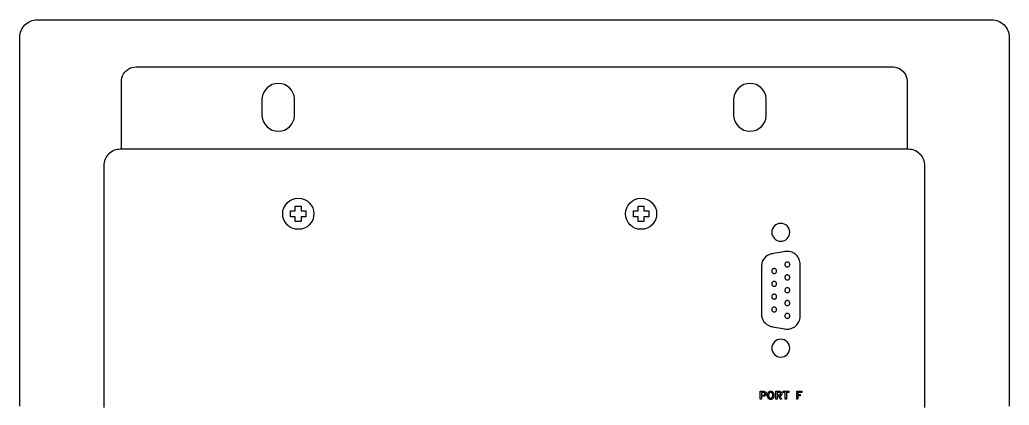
# Model space of a CAD drawing. Extents: x 1 to 47.7, y 0.2 to 35.
# Drawn here: x 18.38 to 26.78, y 17.55 to 20.82 of the extents above; entities that cross this region are included whole.
import ezdxf

# ---------------------------------------------------------------- set-up
doc = ezdxf.new("R2010")
doc.units = 0
doc.header["$MEASUREMENT"] = 0
for name, color, linetype in [('3_1__VERTICAL_RACK_MOUNT__', 7, 'CONTINUOUS'), ('3_2__VERTICAL_PANEL_MOUNT_', 7, 'CONTINUOUS'), ('7_0_____DWG', 7, 'CONTINUOUS')]:
    doc.layers.add(name, color=color, linetype=linetype)

msp = doc.modelspace()

# ---------------------------------------------------------------- linework, layer by layer
at = {"layer": '3_1__VERTICAL_RACK_MOUNT__'}
for points in [[(19.3665, 20.425), (19.3692, 20.425), (19.377, 20.425), (19.3898, 20.425), (19.4075, 20.425), (19.4301, 20.425), (19.4573, 20.425), (19.4891, 20.425), (19.5252, 20.425), (19.5657, 20.425), (19.6104, 20.425), (19.6591, 20.425), (19.7117, 20.425), (19.7681, 20.425), (19.8283, 20.425), (19.8919, 20.425), (19.959, 20.425), (20.0294, 20.425), (20.103, 20.425), (20.1796, 20.425), (20.2592, 20.425), (20.3416, 20.425), (20.4267, 20.425), (20.5143, 20.425), (20.6044, 20.425), (20.6968, 20.425), (20.7914, 20.425), (20.888, 20.425), (20.9866, 20.425), (21.087, 20.425), (21.1891, 20.425), (21.2928, 20.425), (21.3979, 20.425), (21.612, 20.425), (21.8303, 20.425), (22.052, 20.425), (22.276, 20.425), (22.727, 20.425), (22.952, 20.425), (23.1753, 20.425), (23.396, 20.425), (23.613, 20.425), (23.8255, 20.425), (23.9296, 20.425), (24.0323, 20.425), (24.1333, 20.425), (24.2325, 20.425), (24.3298, 20.425), (24.4251, 20.425), (24.5182, 20.425), (24.609, 20.425), (24.6975, 20.425), (24.7834, 20.425), (24.8667, 20.425), (24.9473, 20.425), (25.0249, 20.425), (25.0995, 20.425), (25.171, 20.425), (25.2392, 20.425), (25.304, 20.425), (25.3653, 20.425), (25.423, 20.425), (25.4769, 20.425), (25.527, 20.425), (25.573, 20.425), (25.6149, 20.425), (25.6525, 20.425), (25.6857, 20.425), (25.7145, 20.425), (25.7386, 20.425), (25.758, 20.425), (25.7724, 20.425), (25.7819, 20.425), (25.7863, 20.425), (25.7882, 20.425), (25.793, 20.4248), (25.8118, 20.4224), (25.8296, 20.4174), (25.8462, 20.4099), (25.8614, 20.4002), (25.875, 20.3884), (25.8867, 20.3748), (25.8965, 20.3596), (25.904, 20.343), (25.909, 20.3252), (25.9114, 20.3064), (25.9116, 20.3016), (25.9116, 20.3), (25.9116, 20.2996), (25.9116, 20.2974), (25.9116, 20.2935), (25.9116, 20.288), (25.9116, 20.2809), (25.9116, 20.2623), (25.9116, 20.2384), (25.9116, 20.2101), (25.9116, 20.178), (25.9116, 20.1429), (25.9116, 20.1053), (25.9116, 20.0661), (25.9116, 19.9856), (25.9116, 19.9069), (25.9116, 19.8701), (25.9116, 19.8359), (25.9116, 19.8049), (25.9116, 19.7781), (25.9116, 19.7559), (25.9116, 19.7468), (25.9116, 19.7392), (25.9116, 19.7331), (25.9116, 19.7287), (25.9116, 19.7259), (25.9116, 19.725), (25.9089, 19.725), (25.9008, 19.725), (25.8874, 19.725), (25.869, 19.725), (25.8456, 19.725), (25.8173, 19.725), (25.7843, 19.725), (25.7467, 19.725), (25.7046, 19.725), (25.6582, 19.725), (25.6076, 19.725), (25.553, 19.725), (25.4943, 19.725), (25.4319, 19.725), (25.3657, 19.725), (25.296, 19.725), (25.2229, 19.725), (25.1464, 19.725), (25.0668, 19.725), (24.9841, 19.725), (24.8985, 19.725), (24.8102, 19.725), (24.7191, 19.725), (24.6255, 19.725), (24.5295, 19.725), (24.4313, 19.725), (24.3309, 19.725), (24.2284, 19.725), (24.1241, 19.725), (24.0181, 19.725), (23.9103, 19.725), (23.8011, 19.725), (23.5787, 19.725), (23.3518, 19.725), (23.1215, 19.725), (22.8888, 19.725), (22.4203, 19.725), (22.1865, 19.725), (21.9545, 19.725), (21.7252, 19.725), (21.4997, 19.725), (21.279, 19.725), (21.1708, 19.725), (21.0642, 19.725), (20.9592, 19.725), (20.8562, 19.725), (20.7551, 19.725), (20.6561, 19.725), (20.5593, 19.725), (20.4649, 19.725), (20.373, 19.725), (20.2837, 19.725), (20.1972, 19.725), (20.1135, 19.725), (20.0329, 19.725), (19.9553, 19.725), (19.8811, 19.725), (19.8102, 19.725), (19.7429, 19.725), (19.6792, 19.725), (19.6193, 19.725), (19.5632, 19.725), (19.5113, 19.725), (19.4635, 19.725), (19.4199, 19.725), (19.3809, 19.725), (19.3463, 19.725), (19.3164, 19.725), (19.2914, 19.725), (19.2713, 19.725), (19.2562, 19.725), (19.2464, 19.725), (19.2418, 19.725), (19.2415, 19.7251), (19.2415, 19.7266), (19.2415, 19.73), (19.2415, 19.735), (19.2415, 19.7416), (19.2415, 19.7497), (19.2415, 19.7701), (19.2415, 19.7955), (19.2415, 19.8251), (19.2415, 19.8584), (19.2415, 19.8944), (19.2415, 19.9326), (19.2415, 20.0125), (19.2415, 20.0924), (19.2415, 20.1306), (19.2415, 20.1666), (19.2415, 20.1998), (19.2415, 20.2295), (19.2415, 20.2549), (19.2415, 20.2753), (19.2415, 20.2834), (19.2415, 20.29), (19.2415, 20.295), (19.2415, 20.2983), (19.2415, 20.2999), (19.2415, 20.3008), (19.2416, 20.3032), (19.2422, 20.3128), (19.2455, 20.3312), (19.2514, 20.3486), (19.2596, 20.3648), (19.2701, 20.3795), (19.2825, 20.3925), (19.2966, 20.4036), (19.3123, 20.4127), (19.3294, 20.4194), (19.3475, 20.4235), (19.3665, 20.425)], [(20.5721, 20.284), (20.5452, 20.2814), (20.52, 20.2739), (20.4971, 20.262), (20.4769, 20.2462), (20.4599, 20.2271), (20.4467, 20.205), (20.4377, 20.1805), (20.4334, 20.1541), (20.4331, 20.1427), (20.4331, 20.1317), (20.4331, 20.1141), (20.4331, 20.0924), (20.4331, 20.0695), (20.4331, 20.0479), (20.4331, 20.0303), (20.4331, 20.0193), (20.4334, 20.0078), (20.4377, 19.9814), (20.4467, 19.957), (20.4599, 19.9349), (20.4769, 19.9157), (20.4971, 19.9), (20.52, 19.8881), (20.5452, 19.8806), (20.5721, 19.878), (20.599, 19.8806), (20.6242, 19.8881), (20.6471, 19.9), (20.6673, 19.9157), (20.6843, 19.9349), (20.6975, 19.957), (20.7065, 19.9814), (20.7108, 20.0078), (20.7111, 20.0193), (20.7111, 20.0303), (20.7111, 20.0479), (20.7111, 20.0695), (20.7111, 20.0924), (20.7111, 20.1141), (20.7111, 20.1317), (20.7111, 20.1427), (20.7108, 20.1541), (20.7065, 20.1805), (20.6975, 20.205), (20.6843, 20.2271), (20.6673, 20.2462), (20.6471, 20.262), (20.6242, 20.2739), (20.599, 20.2814)], [(24.5766, 20.284), (24.5496, 20.2814), (24.5245, 20.2739), (24.5015, 20.262), (24.4813, 20.2462), (24.4644, 20.2271), (24.4512, 20.205), (24.4421, 20.1805), (24.4379, 20.1541), (24.4376, 20.1427), (24.4376, 20.1317), (24.4376, 20.1141), (24.4376, 20.0924), (24.4376, 20.0695), (24.4376, 20.0479), (24.4376, 20.0303), (24.4376, 20.0193), (24.4379, 20.0078), (24.4421, 19.9814), (24.4512, 19.957), (24.4644, 19.9349), (24.4813, 19.9157), (24.5015, 19.9), (24.5245, 19.8881), (24.5496, 19.8806), (24.5766, 19.878), (24.6035, 19.8806), (24.6287, 19.8881), (24.6516, 19.9), (24.6718, 19.9157), (24.6887, 19.9349), (24.702, 19.957), (24.711, 19.9814), (24.7153, 20.0078), (24.7156, 20.0193), (24.7156, 20.0303), (24.7156, 20.0479), (24.7156, 20.0695), (24.7156, 20.0924), (24.7156, 20.1141), (24.7156, 20.1317), (24.7156, 20.1427), (24.7153, 20.1541), (24.711, 20.1805), (24.702, 20.205), (24.6887, 20.2271), (24.6718, 20.2462), (24.6516, 20.262), (24.6287, 20.2739), (24.6035, 20.2814)]]:
    msp.add_lwpolyline(points, close=True, dxfattribs=at)
msp.add_lwpolyline([(26.0616, 17.5301), (26.0616, 17.5981), (26.0616, 17.6652), (26.0616, 17.7314), (26.0616, 17.7966), (26.0616, 17.8609), (26.0616, 17.9242), (26.0616, 17.9866), (26.0616, 18.0479), (26.0616, 18.1083), (26.0616, 18.1676), (26.0616, 18.2259), (26.0616, 18.2831), (26.0616, 18.3393), (26.0616, 18.3945), (26.0616, 18.4485), (26.0616, 18.5015), (26.0616, 18.5534), (26.0616, 18.6041), (26.0616, 18.6537), (26.0616, 18.7022), (26.0616, 18.7496), (26.0616, 18.7957), (26.0616, 18.8407), (26.0616, 18.8845), (26.0616, 18.9271), (26.0616, 18.9685), (26.0616, 19.0087), (26.0616, 19.0476), (26.0616, 19.0853), (26.0616, 19.1217), (26.0616, 19.1568), (26.0616, 19.1906), (26.0616, 19.2232), (26.0616, 19.2544), (26.0616, 19.2843), (26.0616, 19.3129), (26.0616, 19.3401), (26.0616, 19.3659), (26.0616, 19.3904), (26.0616, 19.4135), (26.0616, 19.4352), (26.0616, 19.4555), (26.0616, 19.4743), (26.0616, 19.4918), (26.0616, 19.5077), (26.0616, 19.5222), (26.0616, 19.5353), (26.0616, 19.5468), (26.0616, 19.5568), (26.0616, 19.5654), (26.0616, 19.5724), (26.0616, 19.5779), (26.0616, 19.5818), (26.0616, 19.5841), (26.0616, 19.5849), (26.0609, 19.5993), (26.0587, 19.6132), (26.0553, 19.6266), (26.0506, 19.6394), (26.0447, 19.6517), (26.0377, 19.6632), (26.0296, 19.674), (26.0206, 19.684), (26.0106, 19.693), (25.9999, 19.7011), (25.9883, 19.7081), (25.9761, 19.714), (25.9632, 19.7187), (25.9498, 19.7221), (25.9359, 19.7243), (25.9216, 19.725), (25.9213, 19.725), (25.9204, 19.725), (25.9189, 19.725), (25.9168, 19.725), (25.9141, 19.725), (25.9108, 19.725), (25.9069, 19.725), (25.9024, 19.725), (25.8974, 19.725), (25.8918, 19.725), (25.8856, 19.725), (25.8789, 19.725), (25.8716, 19.725), (25.8638, 19.725), (25.8465, 19.725), (25.827, 19.725), (25.8055, 19.725), (25.7819, 19.725), (25.7562, 19.725), (25.7286, 19.725), (25.699, 19.725), (25.6675, 19.725), (25.6341, 19.725), (25.5989, 19.725), (25.5619, 19.725), (25.5232, 19.725), (25.4827, 19.725), (25.4405, 19.725), (25.3967, 19.725), (25.3512, 19.725), (25.3042, 19.725), (25.2557, 19.725), (25.2057, 19.725), (25.1542, 19.725), (25.1013, 19.725), (25.047, 19.725), (24.9914, 19.725), (24.9345, 19.725), (24.8763, 19.725), (24.8169, 19.725), (24.7563, 19.725), (24.6945, 19.725), (24.6317, 19.725), (24.5678, 19.725), (24.5028, 19.725), (24.4369, 19.725), (24.37, 19.725), (24.3021, 19.725), (24.2334, 19.725), (24.1639, 19.725), (24.0935, 19.725), (24.0224, 19.725), (23.9506, 19.725), (23.878, 19.725), (23.8048, 19.725), (23.731, 19.725), (23.6567, 19.725), (23.5063, 19.725), (23.3542, 19.725), (23.2005, 19.725), (23.0456, 19.725), (22.8898, 19.725), (22.5766, 19.725), (22.2634, 19.725), (22.1076, 19.725), (21.9526, 19.725), (21.799, 19.725), (21.6468, 19.725), (21.4965, 19.725), (21.4221, 19.725), (21.3483, 19.725), (21.2751, 19.725), (21.2026, 19.725), (21.1307, 19.725), (21.0596, 19.725), (20.9893, 19.725), (20.9197, 19.725), (20.851, 19.725), (20.7832, 19.725), (20.7163, 19.725), (20.6503, 19.725), (20.5854, 19.725), (20.5214, 19.725), (20.4586, 19.725), (20.3969, 19.725), (20.3363, 19.725), (20.2769, 19.725), (20.2187, 19.725), (20.1618, 19.725), (20.1061, 19.725), (20.0519, 19.725), (19.999, 19.725), (19.9475, 19.725), (19.8975, 19.725), (19.8489, 19.725), (19.8019, 19.725), (19.7565, 19.725), (19.7127, 19.725), (19.6705, 19.725), (19.63, 19.725), (19.5912, 19.725), (19.5542, 19.725), (19.519, 19.725), (19.4856, 19.725), (19.4541, 19.725), (19.4245, 19.725), (19.3969, 19.725), (19.3713, 19.725), (19.3476, 19.725), (19.3261, 19.725), (19.3067, 19.725), (19.2894, 19.725), (19.2815, 19.725), (19.2742, 19.725), (19.2675, 19.725), (19.2614, 19.725), (19.2558, 19.725), (19.2507, 19.725), (19.2463, 19.725), (19.2424, 19.725), (19.2391, 19.725), (19.2364, 19.725), (19.2343, 19.725), (19.2327, 19.725), (19.2318, 19.725), (19.2315, 19.725), (19.2172, 19.7243), (19.2033, 19.7221), (19.1899, 19.7187), (19.177, 19.714), (19.1648, 19.7081), (19.1533, 19.7011), (19.1425, 19.693), (19.1325, 19.684), (19.1235, 19.674), (19.1155, 19.6632), (19.1084, 19.6517), (19.1026, 19.6395), (19.0978, 19.6266), (19.0944, 19.6132), (19.0923, 19.5993), (19.0916, 19.585), (19.0916, 19.5842), (19.0916, 19.5818), (19.0916, 19.5779), (19.0916, 19.5724), (19.0916, 19.5654), (19.0916, 19.5569), (19.0916, 19.5468), (19.0916, 19.5353), (19.0916, 19.5222), (19.0916, 19.5077), (19.0916, 19.4918), (19.0916, 19.4743), (19.0916, 19.4555), (19.0916, 19.4352), (19.0916, 19.4135), (19.0916, 19.3904), (19.0916, 19.366), (19.0916, 19.3401), (19.0916, 19.3129), (19.0916, 19.2843), (19.0916, 19.2544), (19.0916, 19.2232), (19.0916, 19.1907), (19.0916, 19.1568), (19.0916, 19.1217), (19.0916, 19.0853), (19.0916, 19.0476), (19.0916, 19.0087), (19.0916, 18.9685), (19.0916, 18.9271), (19.0916, 18.8845), (19.0916, 18.8407), (19.0916, 18.7957), (19.0916, 18.7496), (19.0916, 18.7022), (19.0916, 18.6538), (19.0916, 18.6041), (19.0916, 18.5534), (19.0916, 18.5015), (19.0916, 18.4485), (19.0916, 18.3945), (19.0916, 18.3393), (19.0916, 18.2831), (19.0916, 18.2259), (19.0916, 18.1676), (19.0916, 18.1083), (19.0916, 18.0479), (19.0916, 17.9866), (19.0916, 17.9242), (19.0916, 17.8609), (19.0916, 17.7966), (19.0916, 17.7314), (19.0916, 17.6652), (19.0916, 17.5981), (19.0916, 17.5301)], dxfattribs=at)
at = {"layer": '3_2__VERTICAL_PANEL_MOUNT_'}
msp.add_lwpolyline([(18.378, 17.542), (18.378, 17.6281), (18.378, 17.7134), (18.378, 17.7977), (18.378, 17.8811), (18.378, 17.9636), (18.378, 18.0451), (18.378, 18.1257), (18.378, 18.2053), (18.378, 18.2839), (18.378, 18.3615), (18.378, 18.4381), (18.378, 18.5137), (18.378, 18.5882), (18.378, 18.6616), (18.378, 18.734), (18.378, 18.8053), (18.378, 18.8754), (18.378, 18.9445), (18.378, 19.0124), (18.378, 19.0792), (18.378, 19.1449), (18.378, 19.2093), (18.378, 19.2726), (18.378, 19.3347), (18.378, 19.3955), (18.378, 19.4552), (18.378, 19.5136), (18.378, 19.5707), (18.378, 19.6266), (18.378, 19.6812), (18.378, 19.7345), (18.378, 19.7865), (18.378, 19.8371), (18.378, 19.8864), (18.378, 19.9344), (18.378, 19.981), (18.378, 20.0262), (18.378, 20.07), (18.378, 20.1124), (18.378, 20.1534), (18.378, 20.193), (18.378, 20.2311), (18.378, 20.2677), (18.378, 20.3029), (18.378, 20.3365), (18.378, 20.3687), (18.378, 20.3993), (18.378, 20.4284), (18.378, 20.456), (18.378, 20.482), (18.378, 20.5064), (18.378, 20.5292), (18.378, 20.5505), (18.378, 20.5701), (18.378, 20.5881), (18.378, 20.6044), (18.378, 20.6191), (18.378, 20.6321), (18.378, 20.6434), (18.378, 20.653), (18.378, 20.6609), (18.378, 20.667), (18.378, 20.6714), (18.378, 20.6741), (18.378, 20.675), (18.3788, 20.6903), (18.381, 20.7052), (18.3847, 20.7196), (18.3898, 20.7334), (18.3961, 20.7465), (18.4036, 20.7589), (18.4122, 20.7704), (18.4219, 20.7811), (18.4326, 20.7907), (18.4441, 20.7994), (18.4565, 20.8069), (18.4696, 20.8132), (18.4834, 20.8183), (18.4978, 20.8219), (18.5127, 20.8242), (18.528, 20.825), (18.5284, 20.825), (18.5295, 20.825), (18.5313, 20.825), (18.5339, 20.825), (18.5371, 20.825), (18.5411, 20.825), (18.5458, 20.825), (18.5512, 20.825), (18.5573, 20.825), (18.5641, 20.825), (18.5716, 20.825), (18.5797, 20.825), (18.5885, 20.825), (18.598, 20.825), (18.6082, 20.825), (18.619, 20.825), (18.6304, 20.825), (18.6425, 20.825), (18.6552, 20.825), (18.6686, 20.825), (18.6826, 20.825), (18.6972, 20.825), (18.7124, 20.825), (18.7282, 20.825), (18.7447, 20.825), (18.7617, 20.825), (18.7793, 20.825), (18.7975, 20.825), (18.8163, 20.825), (18.8356, 20.825), (18.8556, 20.825), (18.876, 20.825), (18.8971, 20.825), (18.9187, 20.825), (18.9408, 20.825), (18.9635, 20.825), (18.9867, 20.825), (19.0104, 20.825), (19.0347, 20.825), (19.0595, 20.825), (19.0847, 20.825), (19.1105, 20.825), (19.1368, 20.825), (19.1636, 20.825), (19.1909, 20.825), (19.2186, 20.825), (19.2755, 20.825), (19.3343, 20.825), (19.3948, 20.825), (19.4572, 20.825), (19.5212, 20.825), (19.5869, 20.825), (19.6543, 20.825), (19.7232, 20.825), (19.7936, 20.825), (19.8655, 20.825), (19.9389, 20.825), (20.0137, 20.825), (20.0898, 20.825), (20.1672, 20.825), (20.2458, 20.825), (20.3257, 20.825), (20.4067, 20.825), (20.4888, 20.825), (20.572, 20.825), (20.6562, 20.825), (20.7414, 20.825), (20.8275, 20.825), (20.9145, 20.825), (21.0023, 20.825), (21.0909, 20.825), (21.1802, 20.825), (21.2703, 20.825), (21.361, 20.825), (21.4523, 20.825), (21.5441, 20.825), (21.6365, 20.825), (21.8226, 20.825), (22.0101, 20.825), (22.1988, 20.825), (22.578, 20.825), (22.9572, 20.825), (23.1459, 20.825), (23.3334, 20.825), (23.5195, 20.825), (23.6119, 20.825), (23.7037, 20.825), (23.795, 20.825), (23.8857, 20.825), (23.9758, 20.825), (24.0651, 20.825), (24.1537, 20.825), (24.2415, 20.825), (24.3285, 20.825), (24.4146, 20.825), (24.4998, 20.825), (24.584, 20.825), (24.6672, 20.825), (24.7493, 20.825), (24.8304, 20.825), (24.9102, 20.825), (24.9888, 20.825), (25.0662, 20.825), (25.1423, 20.825), (25.2171, 20.825), (25.2905, 20.825), (25.3624, 20.825), (25.4328, 20.825), (25.5017, 20.825), (25.5691, 20.825), (25.6348, 20.825), (25.6988, 20.825), (25.7612, 20.825), (25.8217, 20.825), (25.8805, 20.825), (25.9374, 20.825), (25.9651, 20.825), (25.9924, 20.825), (26.0192, 20.825), (26.0455, 20.825), (26.0713, 20.825), (26.0965, 20.825), (26.1213, 20.825), (26.1456, 20.825), (26.1693, 20.825), (26.1925, 20.825), (26.2152, 20.825), (26.2373, 20.825), (26.2589, 20.825), (26.28, 20.825), (26.3004, 20.825), (26.3204, 20.825), (26.3397, 20.825), (26.3585, 20.825), (26.3767, 20.825), (26.3943, 20.825), (26.4114, 20.825), (26.4278, 20.825), (26.4436, 20.825), (26.4588, 20.825), (26.4734, 20.825), (26.4874, 20.825), (26.5008, 20.825), (26.5135, 20.825), (26.5256, 20.825), (26.537, 20.825), (26.5478, 20.825), (26.558, 20.825), (26.5675, 20.825), (26.5763, 20.825), (26.5844, 20.825), (26.5919, 20.825), (26.5987, 20.825), (26.6048, 20.825), (26.6102, 20.825), (26.6149, 20.825), (26.6189, 20.825), (26.6221, 20.825), (26.6247, 20.825), (26.6265, 20.825), (26.6276, 20.825), (26.628, 20.825), (26.6433, 20.8242), (26.6582, 20.8219), (26.6726, 20.8183), (26.6864, 20.8132), (26.6995, 20.8069), (26.7119, 20.7994), (26.7234, 20.7907), (26.7341, 20.7811), (26.7437, 20.7704), (26.7524, 20.7589), (26.7599, 20.7465), (26.7662, 20.7334), (26.7713, 20.7196), (26.775, 20.7052), (26.7772, 20.6903), (26.778, 20.675), (26.778, 20.6741), (26.778, 20.6714), (26.778, 20.667), (26.778, 20.6609), (26.778, 20.653), (26.778, 20.6434), (26.778, 20.6321), (26.778, 20.6191), (26.778, 20.6044), (26.778, 20.5881), (26.778, 20.5701), (26.778, 20.5505), (26.778, 20.5292), (26.778, 20.5064), (26.778, 20.482), (26.778, 20.456), (26.778, 20.4284), (26.778, 20.3993), (26.778, 20.3687), (26.778, 20.3365), (26.778, 20.3029), (26.778, 20.2677), (26.778, 20.2311), (26.778, 20.193), (26.778, 20.1534), (26.778, 20.1124), (26.778, 20.07), (26.778, 20.0262), (26.778, 19.981), (26.778, 19.9344), (26.778, 19.8864), (26.778, 19.8371), (26.778, 19.7865), (26.778, 19.7345), (26.778, 19.6812), (26.778, 19.6266), (26.778, 19.5707), (26.778, 19.5136), (26.778, 19.4552), (26.778, 19.3955), (26.778, 19.3347), (26.778, 19.2726), (26.778, 19.2093), (26.778, 19.1449), (26.778, 19.0792), (26.778, 19.0124), (26.778, 18.9445), (26.778, 18.8754), (26.778, 18.8053), (26.778, 18.734), (26.778, 18.6616), (26.778, 18.5882), (26.778, 18.5137), (26.778, 18.4381), (26.778, 18.3615), (26.778, 18.2839), (26.778, 18.2053), (26.778, 18.1257), (26.778, 18.0451), (26.778, 17.9636), (26.778, 17.8811), (26.778, 17.7977), (26.778, 17.7134), (26.778, 17.6281), (26.778, 17.542)], dxfattribs=at)
at = {"layer": '7_0_____DWG'}
for points in [[(20.7424, 19.0447), (20.7157, 19.0474), (20.6908, 19.0551), (20.6683, 19.0673), (20.6487, 19.0835), (20.6325, 19.1031), (20.6203, 19.1256), (20.6126, 19.1505), (20.6099, 19.1772), (20.6126, 19.2038), (20.6203, 19.2287), (20.6325, 19.2512), (20.6487, 19.2708), (20.6683, 19.287), (20.6908, 19.2992), (20.7157, 19.3069), (20.7424, 19.3096), (20.7691, 19.3069), (20.794, 19.2992), (20.8165, 19.287), (20.8361, 19.2708), (20.8522, 19.2512), (20.8645, 19.2287), (20.8722, 19.2038), (20.8749, 19.1772), (20.8722, 19.1505), (20.8645, 19.1256), (20.8522, 19.1031), (20.8361, 19.0835), (20.8165, 19.0673), (20.794, 19.0551), (20.7691, 19.0474)], [(23.6524, 19.0447), (23.6257, 19.0474), (23.6009, 19.0551), (23.5784, 19.0673), (23.5588, 19.0835), (23.5426, 19.1031), (23.5304, 19.1256), (23.5226, 19.1505), (23.52, 19.1772), (23.5226, 19.2038), (23.5304, 19.2287), (23.5426, 19.2512), (23.5588, 19.2708), (23.5784, 19.287), (23.6009, 19.2992), (23.6257, 19.3069), (23.6524, 19.3096), (23.6791, 19.3069), (23.704, 19.2992), (23.7265, 19.287), (23.7461, 19.2708), (23.7623, 19.2512), (23.7745, 19.2287), (23.7822, 19.2038), (23.7849, 19.1772), (23.7822, 19.1505), (23.7745, 19.1256), (23.7623, 19.1031), (23.7461, 19.0835), (23.7265, 19.0673), (23.704, 19.0551), (23.6791, 19.0474)], [(24.8386, 18.9433), (24.8539, 18.9448), (24.8681, 18.9492), (24.8811, 18.9562), (24.8923, 18.9655), (24.9016, 18.9768), (24.9086, 18.9897), (24.913, 19.0039), (24.9146, 19.0193), (24.913, 19.0346), (24.9086, 19.0488), (24.9016, 19.0618), (24.8923, 19.073), (24.8811, 19.0823), (24.8681, 19.0893), (24.8539, 19.0937), (24.8386, 19.0953), (24.8232, 19.0937), (24.809, 19.0893), (24.7961, 19.0823), (24.7848, 19.073), (24.7755, 19.0618), (24.7685, 19.0488), (24.7641, 19.0346), (24.7626, 19.0193), (24.7641, 19.0039), (24.7685, 18.9897), (24.7755, 18.9768), (24.7848, 18.9655), (24.7961, 18.9562), (24.809, 18.9492), (24.8232, 18.9448)], [(24.6736, 18.3263), (24.6751, 18.308), (24.6795, 18.2906), (24.6865, 18.2744), (24.696, 18.2597), (24.7077, 18.2466), (24.7213, 18.2355), (24.7368, 18.2267), (24.7537, 18.2204), (24.7652, 18.2178), (24.7723, 18.2166), (24.7854, 18.2143), (24.8024, 18.2114), (24.8214, 18.2081), (24.8401, 18.2049), (24.8565, 18.202), (24.8686, 18.1999), (24.8743, 18.199), (24.8834, 18.1977), (24.8946, 18.1973), (24.9057, 18.1979), (24.9166, 18.1997), (24.9273, 18.2026), (24.9377, 18.2065), (24.9477, 18.2115), (24.9571, 18.2175), (24.966, 18.2245), (24.9741, 18.2323), (24.9813, 18.2409), (24.9875, 18.25), (24.9928, 18.2598), (24.9971, 18.27), (25.0003, 18.2806), (25.0024, 18.2916), (25.0035, 18.3027), (25.0036, 18.3134), (25.0036, 18.3473), (25.0036, 18.4036), (25.0036, 18.474), (25.0036, 18.5502), (25.0036, 18.624), (25.0036, 18.6869), (25.0036, 18.7308), (25.0036, 18.7473), (25.003, 18.7585), (25.0013, 18.7696), (24.9985, 18.7803), (24.9946, 18.7907), (24.9897, 18.8006), (24.9839, 18.8101), (24.9771, 18.8189), (24.9693, 18.827), (24.9607, 18.8343), (24.9515, 18.8408), (24.9417, 18.8461), (24.9315, 18.8505), (24.9209, 18.8538), (24.9101, 18.856), (24.899, 18.8571), (24.8879, 18.8571), (24.8767, 18.8559), (24.8718, 18.8551), (24.862, 18.8534), (24.8471, 18.8508), (24.829, 18.8477), (24.8099, 18.8444), (24.7918, 18.8413), (24.7769, 18.8387), (24.7671, 18.837), (24.7608, 18.8359), (24.7433, 18.8307), (24.7273, 18.8228), (24.7129, 18.8126), (24.7004, 18.8003), (24.69, 18.7862), (24.682, 18.7705), (24.6765, 18.7536), (24.6738, 18.7356), (24.6736, 18.7226), (24.6736, 18.6917), (24.6736, 18.6402), (24.6736, 18.5759), (24.6736, 18.5063), (24.6736, 18.4389), (24.6736, 18.3814), (24.6736, 18.3413)], [(24.8946, 18.7243), (24.8988, 18.7247), (24.9027, 18.7259), (24.9063, 18.7278), (24.9094, 18.7304), (24.912, 18.7335), (24.9139, 18.7371), (24.9151, 18.741), (24.9156, 18.7452), (24.9151, 18.7495), (24.9139, 18.7534), (24.912, 18.757), (24.9094, 18.7601), (24.9063, 18.7627), (24.9027, 18.7646), (24.8988, 18.7658), (24.8946, 18.7662), (24.8903, 18.7658), (24.8864, 18.7646), (24.8828, 18.7627), (24.8797, 18.7601), (24.8771, 18.757), (24.8752, 18.7534), (24.874, 18.7495), (24.8736, 18.7452), (24.874, 18.741), (24.8752, 18.7371), (24.8771, 18.7335), (24.8797, 18.7304), (24.8828, 18.7278), (24.8864, 18.7259), (24.8903, 18.7247)], [(24.7826, 18.6698), (24.7868, 18.6702), (24.7907, 18.6714), (24.7943, 18.6733), (24.7974, 18.6759), (24.8, 18.679), (24.8019, 18.6826), (24.8031, 18.6865), (24.8035, 18.6907), (24.8031, 18.695), (24.8019, 18.6989), (24.8, 18.7025), (24.7974, 18.7056), (24.7943, 18.7082), (24.7907, 18.7101), (24.7868, 18.7113), (24.7826, 18.7117), (24.7783, 18.7113), (24.7744, 18.7101), (24.7708, 18.7082), (24.7677, 18.7056), (24.7651, 18.7025), (24.7632, 18.6989), (24.762, 18.695), (24.7616, 18.6907), (24.762, 18.6865), (24.7632, 18.6826), (24.7651, 18.679), (24.7677, 18.6759), (24.7708, 18.6733), (24.7744, 18.6714), (24.7783, 18.6702)], [(24.8946, 18.6153), (24.8988, 18.6157), (24.9027, 18.6169), (24.9063, 18.6188), (24.9094, 18.6214), (24.912, 18.6245), (24.9139, 18.6281), (24.9151, 18.632), (24.9156, 18.6363), (24.9151, 18.6405), (24.9139, 18.6444), (24.912, 18.648), (24.9094, 18.6511), (24.9063, 18.6537), (24.9027, 18.6556), (24.8988, 18.6568), (24.8946, 18.6572), (24.8903, 18.6568), (24.8864, 18.6556), (24.8828, 18.6537), (24.8797, 18.6511), (24.8771, 18.648), (24.8752, 18.6444), (24.874, 18.6405), (24.8736, 18.6363), (24.874, 18.632), (24.8752, 18.6281), (24.8771, 18.6245), (24.8797, 18.6214), (24.8828, 18.6188), (24.8864, 18.6169), (24.8903, 18.6157)], [(24.7826, 18.5607), (24.7868, 18.5612), (24.7907, 18.5624), (24.7943, 18.5643), (24.7974, 18.5669), (24.8, 18.57), (24.8019, 18.5736), (24.8031, 18.5775), (24.8035, 18.5818), (24.8031, 18.586), (24.8019, 18.5899), (24.8, 18.5935), (24.7974, 18.5966), (24.7943, 18.5992), (24.7907, 18.6011), (24.7868, 18.6023), (24.7826, 18.6028), (24.7783, 18.6023), (24.7744, 18.6011), (24.7708, 18.5992), (24.7677, 18.5966), (24.7651, 18.5935), (24.7632, 18.5899), (24.762, 18.586), (24.7616, 18.5818), (24.762, 18.5775), (24.7632, 18.5736), (24.7651, 18.57), (24.7677, 18.5669), (24.7708, 18.5643), (24.7744, 18.5624), (24.7783, 18.5612)], [(24.7826, 18.4517), (24.7868, 18.4522), (24.7907, 18.4534), (24.7943, 18.4553), (24.7974, 18.4579), (24.8, 18.461), (24.8019, 18.4646), (24.8031, 18.4685), (24.8035, 18.4727), (24.8031, 18.477), (24.8019, 18.4809), (24.8, 18.4845), (24.7974, 18.4876), (24.7943, 18.4902), (24.7907, 18.4921), (24.7868, 18.4933), (24.7826, 18.4938), (24.7783, 18.4933), (24.7744, 18.4921), (24.7708, 18.4902), (24.7677, 18.4876), (24.7651, 18.4845), (24.7632, 18.4809), (24.762, 18.477), (24.7616, 18.4727), (24.762, 18.4685), (24.7632, 18.4646), (24.7651, 18.461), (24.7677, 18.4579), (24.7708, 18.4553), (24.7744, 18.4534), (24.7783, 18.4522)], [(24.8946, 18.5063), (24.8988, 18.5067), (24.9027, 18.5079), (24.9063, 18.5098), (24.9094, 18.5124), (24.912, 18.5155), (24.9139, 18.5191), (24.9151, 18.523), (24.9156, 18.5273), (24.9151, 18.5315), (24.9139, 18.5354), (24.912, 18.539), (24.9094, 18.5421), (24.9063, 18.5447), (24.9027, 18.5466), (24.8988, 18.5478), (24.8946, 18.5483), (24.8903, 18.5478), (24.8864, 18.5466), (24.8828, 18.5447), (24.8797, 18.5421), (24.8771, 18.539), (24.8752, 18.5354), (24.874, 18.5315), (24.8736, 18.5273), (24.874, 18.523), (24.8752, 18.5191), (24.8771, 18.5155), (24.8797, 18.5124), (24.8828, 18.5098), (24.8864, 18.5079), (24.8903, 18.5067)], [(24.8946, 18.3972), (24.8988, 18.3977), (24.9027, 18.3989), (24.9063, 18.4008), (24.9094, 18.4034), (24.912, 18.4065), (24.9139, 18.4101), (24.9151, 18.414), (24.9156, 18.4183), (24.9151, 18.4225), (24.9139, 18.4264), (24.912, 18.43), (24.9094, 18.4331), (24.9063, 18.4357), (24.9027, 18.4376), (24.8988, 18.4388), (24.8946, 18.4393), (24.8903, 18.4388), (24.8864, 18.4376), (24.8828, 18.4357), (24.8797, 18.4331), (24.8771, 18.43), (24.8752, 18.4264), (24.874, 18.4225), (24.8736, 18.4183), (24.874, 18.414), (24.8752, 18.4101), (24.8771, 18.4065), (24.8797, 18.4034), (24.8828, 18.4008), (24.8864, 18.3989), (24.8903, 18.3977)], [(24.7826, 18.3428), (24.7868, 18.3432), (24.7907, 18.3444), (24.7943, 18.3464), (24.7974, 18.3489), (24.8, 18.352), (24.8019, 18.3556), (24.8031, 18.3595), (24.8035, 18.3638), (24.8031, 18.368), (24.8019, 18.3719), (24.8, 18.3755), (24.7974, 18.3786), (24.7943, 18.3812), (24.7907, 18.3831), (24.7868, 18.3843), (24.7826, 18.3848), (24.7783, 18.3843), (24.7744, 18.3831), (24.7708, 18.3812), (24.7677, 18.3786), (24.7651, 18.3755), (24.7632, 18.3719), (24.762, 18.368), (24.7616, 18.3638), (24.762, 18.3595), (24.7632, 18.3556), (24.7651, 18.352), (24.7677, 18.3489), (24.7708, 18.3464), (24.7744, 18.3444), (24.7783, 18.3432)], [(24.8946, 18.2882), (24.8988, 18.2887), (24.9027, 18.2899), (24.9063, 18.2918), (24.9094, 18.2944), (24.912, 18.2975), (24.9139, 18.3011), (24.9151, 18.305), (24.9156, 18.3092), (24.9151, 18.3135), (24.9139, 18.3174), (24.912, 18.321), (24.9094, 18.3241), (24.9063, 18.3267), (24.9027, 18.3286), (24.8988, 18.3298), (24.8946, 18.3303), (24.8903, 18.3298), (24.8864, 18.3286), (24.8828, 18.3267), (24.8797, 18.3241), (24.8771, 18.321), (24.8752, 18.3174), (24.874, 18.3135), (24.8736, 18.3092), (24.874, 18.305), (24.8752, 18.3011), (24.8771, 18.2975), (24.8797, 18.2944), (24.8828, 18.2918), (24.8864, 18.2899), (24.8903, 18.2887)], [(24.8386, 17.9593), (24.8539, 17.9608), (24.8681, 17.9652), (24.8811, 17.9722), (24.8923, 17.9815), (24.9016, 17.9928), (24.9086, 18.0057), (24.913, 18.0199), (24.9146, 18.0353), (24.913, 18.0506), (24.9086, 18.0648), (24.9016, 18.0777), (24.8923, 18.089), (24.8811, 18.0983), (24.8681, 18.1053), (24.8539, 18.1097), (24.8386, 18.1112), (24.8232, 18.1097), (24.809, 18.1053), (24.7961, 18.0983), (24.7848, 18.089), (24.7755, 18.0777), (24.7685, 18.0648), (24.7641, 18.0506), (24.7626, 18.0353), (24.7641, 18.0199), (24.7685, 18.0057), (24.7755, 17.9928), (24.7848, 17.9815), (24.7961, 17.9722), (24.809, 17.9652), (24.8232, 17.9608)], [(24.7134, 17.6477), (24.7133, 17.6453), (24.713, 17.643), (24.7126, 17.6409), (24.712, 17.6389), (24.7113, 17.6371), (24.7104, 17.6354), (24.7093, 17.6339), (24.708, 17.6324), (24.7067, 17.6312), (24.7052, 17.63), (24.7036, 17.6291), (24.7019, 17.6282), (24.7001, 17.6275), (24.6982, 17.627), (24.6962, 17.6266), (24.694, 17.6264), (24.6918, 17.6263), (24.691, 17.6263), (24.6894, 17.6263), (24.687, 17.6263), (24.6841, 17.6263), (24.6811, 17.6263), (24.6783, 17.6263), (24.676, 17.6263), (24.6746, 17.6263), (24.6743, 17.6262), (24.6743, 17.6246), (24.6743, 17.6216), (24.6743, 17.6177), (24.6743, 17.6133), (24.6743, 17.609), (24.6743, 17.6052), (24.6743, 17.6023), (24.6743, 17.601), (24.6741, 17.6009), (24.6733, 17.6009), (24.6719, 17.6009), (24.6703, 17.6009), (24.6687, 17.6009), (24.6671, 17.6009), (24.6657, 17.6009), (24.6649, 17.6009), (24.6647, 17.601), (24.6647, 17.6047), (24.6647, 17.6123), (24.6647, 17.6226), (24.6647, 17.6343), (24.6647, 17.646), (24.6647, 17.6565), (24.6647, 17.6645), (24.6647, 17.6686), (24.6651, 17.6689), (24.6674, 17.6689), (24.671, 17.6689), (24.6755, 17.6689), (24.6803, 17.6689), (24.6849, 17.6689), (24.6888, 17.6689), (24.6914, 17.6689), (24.6925, 17.6689), (24.6946, 17.6689), (24.6966, 17.6686), (24.6985, 17.6682), (24.7004, 17.6677), (24.7021, 17.6671), (24.7038, 17.6663), (24.7053, 17.6653), (24.7068, 17.6642), (24.7081, 17.663), (24.7093, 17.6616), (24.7104, 17.66), (24.7113, 17.6583), (24.712, 17.6565), (24.7126, 17.6545), (24.713, 17.6524), (24.7133, 17.6501)], [(24.7033, 17.6477), (24.7031, 17.6503), (24.7026, 17.6526), (24.7017, 17.6546), (24.7005, 17.6562), (24.699, 17.6575), (24.6972, 17.6585), (24.695, 17.6591), (24.6926, 17.6593), (24.6916, 17.6594), (24.6898, 17.6594), (24.6872, 17.6594), (24.6841, 17.6594), (24.6809, 17.6594), (24.678, 17.6594), (24.6757, 17.6594), (24.6745, 17.6594), (24.6743, 17.659), (24.6743, 17.657), (24.6743, 17.6538), (24.6743, 17.6497), (24.6743, 17.6455), (24.6743, 17.6414), (24.6743, 17.6382), (24.6743, 17.6362), (24.6745, 17.6358), (24.6757, 17.6358), (24.678, 17.6358), (24.6809, 17.6358), (24.6841, 17.6358), (24.6872, 17.6358), (24.6898, 17.6358), (24.6916, 17.6358), (24.6926, 17.6359), (24.6951, 17.6361), (24.6973, 17.6368), (24.6991, 17.6377), (24.7007, 17.639), (24.7018, 17.6407), (24.7027, 17.6427), (24.7032, 17.645)], [(24.7808, 17.6349), (24.7807, 17.6313), (24.7804, 17.6279), (24.7798, 17.6246), (24.7791, 17.6215), (24.7782, 17.6186), (24.7771, 17.6158), (24.7757, 17.6133), (24.7742, 17.6109), (24.7725, 17.6086), (24.7705, 17.6066), (24.7685, 17.6049), (24.7663, 17.6034), (24.7639, 17.6021), (24.7614, 17.6012), (24.7587, 17.6005), (24.7558, 17.6), (24.7529, 17.5998), (24.7499, 17.6), (24.7471, 17.6005), (24.7444, 17.6012), (24.7419, 17.6021), (24.7396, 17.6034), (24.7374, 17.6049), (24.7354, 17.6066), (24.7335, 17.6086), (24.7318, 17.6109), (24.7302, 17.6133), (24.7288, 17.6158), (24.7277, 17.6186), (24.7267, 17.6215), (24.726, 17.6246), (24.7254, 17.6279), (24.7251, 17.6313), (24.725, 17.6349), (24.7251, 17.6386), (24.7254, 17.642), (24.726, 17.6453), (24.7267, 17.6484), (24.7277, 17.6514), (24.7288, 17.6541), (24.7302, 17.6567), (24.7318, 17.6591), (24.7335, 17.6614), (24.7354, 17.6634), (24.7374, 17.6651), (24.7396, 17.6666), (24.7419, 17.6678), (24.7444, 17.6687), (24.7471, 17.6694), (24.7499, 17.6699), (24.7529, 17.67), (24.7558, 17.6699), (24.7587, 17.6694), (24.7614, 17.6687), (24.7639, 17.6678), (24.7663, 17.6666), (24.7685, 17.6651), (24.7705, 17.6634), (24.7725, 17.6614), (24.7742, 17.6591), (24.7757, 17.6567), (24.7771, 17.6541), (24.7782, 17.6514), (24.7791, 17.6484), (24.7798, 17.6453), (24.7804, 17.642), (24.7807, 17.6386)], [(24.7708, 17.6349), (24.7707, 17.6376), (24.7705, 17.6402), (24.7702, 17.6426), (24.7698, 17.6448), (24.7692, 17.6469), (24.7685, 17.6489), (24.7677, 17.6508), (24.7668, 17.6525), (24.7657, 17.654), (24.7645, 17.6554), (24.7632, 17.6565), (24.7618, 17.6575), (24.7602, 17.6584), (24.7586, 17.659), (24.7568, 17.6595), (24.7549, 17.6598), (24.7529, 17.6599), (24.7509, 17.6598), (24.749, 17.6595), (24.7473, 17.659), (24.7456, 17.6584), (24.7441, 17.6575), (24.7427, 17.6565), (24.7414, 17.6554), (24.7402, 17.654), (24.7391, 17.6525), (24.7382, 17.6508), (24.7373, 17.6489), (24.7366, 17.6469), (24.7361, 17.6448), (24.7356, 17.6426), (24.7353, 17.6402), (24.7351, 17.6376), (24.7351, 17.6349), (24.7351, 17.6323), (24.7353, 17.6298), (24.7356, 17.6274), (24.7361, 17.6252), (24.7366, 17.6231), (24.7373, 17.6211), (24.7382, 17.6193), (24.7391, 17.6176), (24.7402, 17.616), (24.7414, 17.6146), (24.7427, 17.6134), (24.7441, 17.6123), (24.7456, 17.6115), (24.7473, 17.6108), (24.749, 17.6104), (24.7509, 17.6101), (24.7529, 17.61), (24.7549, 17.6101), (24.7568, 17.6104), (24.7586, 17.6108), (24.7602, 17.6115), (24.7618, 17.6123), (24.7632, 17.6134), (24.7645, 17.6146), (24.7657, 17.616), (24.7668, 17.6176), (24.7677, 17.6193), (24.7685, 17.6211), (24.7692, 17.6231), (24.7698, 17.6252), (24.7702, 17.6274), (24.7705, 17.6298), (24.7707, 17.6323)], [(24.8471, 17.6486), (24.8469, 17.645), (24.8463, 17.6417), (24.8453, 17.6388), (24.8439, 17.6362), (24.8421, 17.634), (24.84, 17.6321), (24.8375, 17.6305), (24.8346, 17.6293), (24.8327, 17.6286), (24.8335, 17.6269), (24.8351, 17.6236), (24.8371, 17.6193), (24.8394, 17.6146), (24.8417, 17.6099), (24.8438, 17.6057), (24.8453, 17.6025), (24.846, 17.601), (24.8458, 17.6009), (24.8449, 17.6009), (24.8434, 17.6009), (24.8415, 17.6009), (24.8396, 17.6009), (24.8377, 17.6009), (24.8361, 17.6009), (24.835, 17.6009), (24.8347, 17.6009), (24.8341, 17.6021), (24.8328, 17.6049), (24.8309, 17.6088), (24.8287, 17.6133), (24.8264, 17.6179), (24.8244, 17.6222), (24.8227, 17.6256), (24.8218, 17.6275), (24.8215, 17.6278), (24.8205, 17.6278), (24.8187, 17.6278), (24.8164, 17.6278), (24.8138, 17.6278), (24.8113, 17.6278), (24.8091, 17.6278), (24.8075, 17.6278), (24.8068, 17.6278), (24.8067, 17.6272), (24.8067, 17.6248), (24.8067, 17.6211), (24.8067, 17.6167), (24.8067, 17.612), (24.8067, 17.6076), (24.8067, 17.604), (24.8067, 17.6016), (24.8067, 17.6009), (24.8062, 17.6009), (24.8052, 17.6009), (24.8038, 17.6009), (24.8021, 17.6009), (24.8005, 17.6009), (24.799, 17.6009), (24.7978, 17.6009), (24.7971, 17.6009), (24.7971, 17.6017), (24.7971, 17.6067), (24.7971, 17.6152), (24.7971, 17.6259), (24.7971, 17.6376), (24.7971, 17.649), (24.7971, 17.6589), (24.7971, 17.666), (24.7971, 17.6689), (24.7979, 17.6689), (24.8007, 17.6689), (24.8047, 17.6689), (24.8095, 17.6689), (24.8145, 17.6689), (24.8191, 17.6689), (24.8229, 17.6689), (24.8254, 17.6689), (24.8265, 17.6689), (24.8285, 17.6688), (24.8305, 17.6686), (24.8323, 17.6682), (24.8341, 17.6678), (24.8358, 17.6671), (24.8374, 17.6664), (24.839, 17.6655), (24.8404, 17.6645), (24.8418, 17.6633), (24.843, 17.662), (24.8441, 17.6605), (24.845, 17.6589), (24.8458, 17.6572), (24.8463, 17.6553), (24.8468, 17.6532), (24.847, 17.651)], [(24.8372, 17.6483), (24.8371, 17.6496), (24.837, 17.6508), (24.8367, 17.6519), (24.8364, 17.6529), (24.8361, 17.6538), (24.8356, 17.6547), (24.8351, 17.6555), (24.8344, 17.6562), (24.8337, 17.6569), (24.8329, 17.6575), (24.8321, 17.658), (24.8312, 17.6584), (24.8302, 17.6588), (24.8292, 17.659), (24.8281, 17.6592), (24.827, 17.6593), (24.8259, 17.6594), (24.825, 17.6594), (24.8229, 17.6594), (24.8199, 17.6594), (24.8166, 17.6594), (24.8132, 17.6594), (24.8102, 17.6594), (24.8079, 17.6594), (24.8068, 17.6594), (24.8067, 17.6589), (24.8067, 17.657), (24.8067, 17.654), (24.8067, 17.6503), (24.8067, 17.6464), (24.8067, 17.6428), (24.8067, 17.6398), (24.8067, 17.6379), (24.8068, 17.6374), (24.8079, 17.6374), (24.8102, 17.6374), (24.8132, 17.6374), (24.8166, 17.6374), (24.8199, 17.6374), (24.8229, 17.6374), (24.825, 17.6374), (24.8259, 17.6374), (24.827, 17.6374), (24.8281, 17.6375), (24.8292, 17.6377), (24.8302, 17.638), (24.8311, 17.6383), (24.832, 17.6387), (24.8329, 17.6392), (24.8336, 17.6398), (24.8343, 17.6404), (24.835, 17.6411), (24.8355, 17.6419), (24.836, 17.6428), (24.8364, 17.6437), (24.8367, 17.6447), (24.837, 17.6459), (24.8371, 17.647)]]:
    msp.add_lwpolyline(points, close=True, dxfattribs=at)
for points in [[(20.7672, 19.2021), (20.8075, 19.2021), (20.8075, 19.1522), (20.7672, 19.1522), (20.7672, 19.112), (20.7172, 19.112), (20.7172, 19.1522), (20.6773, 19.1522), (20.6773, 19.2021), (20.7172, 19.2021), (20.7172, 19.2423), (20.7672, 19.2423), (20.7672, 19.2021)], [(23.6772, 19.2021), (23.7175, 19.2021), (23.7175, 19.1522), (23.6772, 19.1522), (23.6772, 19.112), (23.6273, 19.112), (23.6273, 19.1522), (23.5873, 19.1522), (23.5873, 19.2021), (23.6273, 19.2021), (23.6273, 19.2423), (23.6772, 19.2423), (23.6772, 19.2021)], [(24.8872, 17.659), (24.8872, 17.6009), (24.8773, 17.6009), (24.8773, 17.659), (24.8581, 17.659), (24.8581, 17.6689), (24.9064, 17.6689), (24.9064, 17.659), (24.8872, 17.659)], [(24.9837, 17.659), (24.9837, 17.6411), (25.0026, 17.6411), (25.0026, 17.6312), (24.9837, 17.6312), (24.9837, 17.6009), (24.9738, 17.6009), (24.9738, 17.6689), (25.0162, 17.6689), (25.0162, 17.659), (24.9837, 17.659)]]:
    msp.add_lwpolyline(points, dxfattribs=at)

doc.saveas('drawing.dxf')
